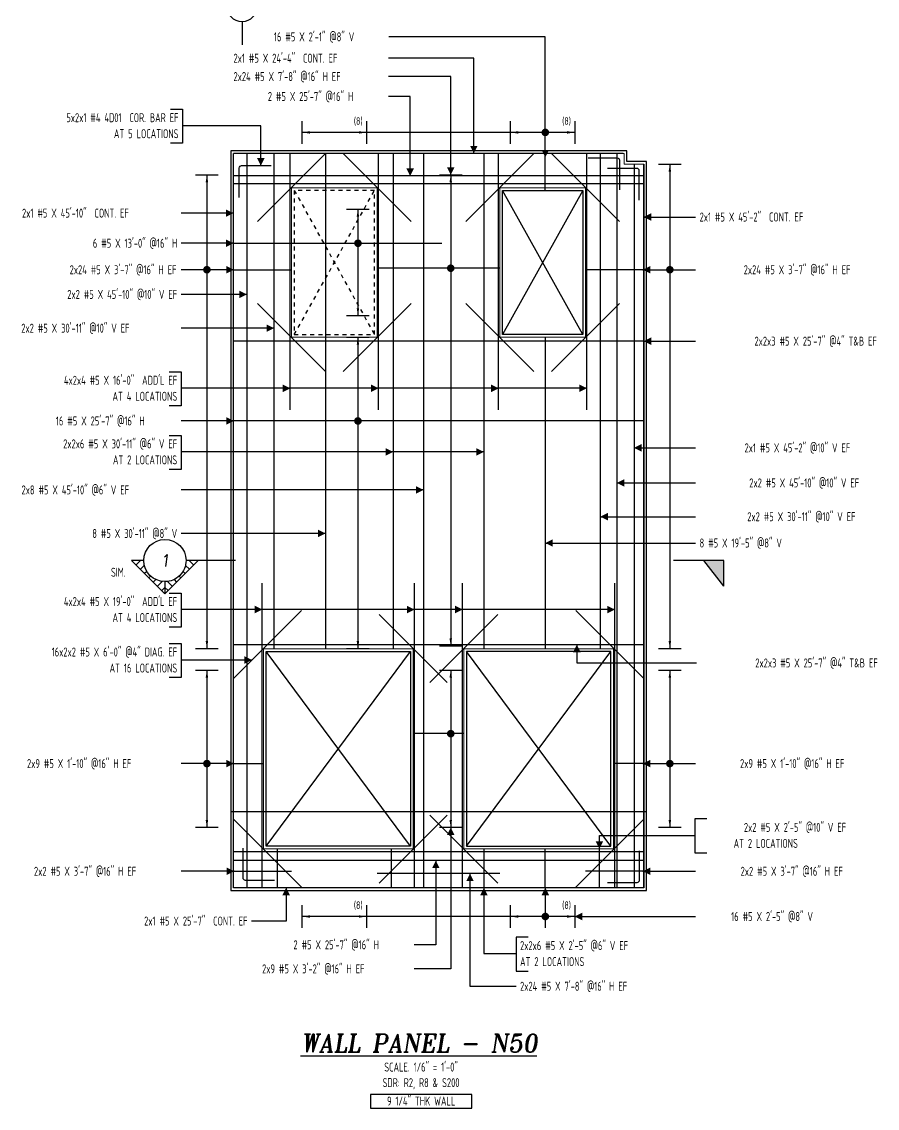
# Model space of a CAD drawing. Header units: inches. Extents: x -3675 to 33171, y -2273 to 1837.
# Drawn here: x 18608 to 19248, y -638 to 175 of the extents above; entities that cross this region are included whole.
import ezdxf
from ezdxf.enums import TextEntityAlignment as Align

# ---------------------------------------------------------------- set-up
doc = ezdxf.new("R2010")
doc.units = ezdxf.units.IN
doc.header["$MEASUREMENT"] = 0
doc.linetypes.add('HIDDEN', pattern=[6, 3, -3])
doc.linetypes.add('PHANTOM', pattern=[2.5, 1.25, -0.25, 0.25, -0.25, 0.25, -0.25])
doc.layers.get('0').update_dxf_attribs({"linetype": 'CONTINUOUS'})
for name, color, linetype in [('0-25', 7, 'CONTINUOUS'), ('0-25TEXT', 7, 'CONTINUOUS'), ('0-35', 3, 'CONTINUOUS'), ('0-35TEXT', 3, 'CONTINUOUS'), ('0-50', 10, 'CONTINUOUS'), ('3', 3, 'CONTINUOUS'), ('BAR-LBL', 2, 'CONTINUOUS'), ('GRID', 8, 'PHANTOM'), ('Hatch', 253, 'CONTINUOUS'), ('hidden', 7, 'HIDDEN'), ('INTERMEDIATERANGELAY', 7, 'CONTINUOUS'), ('RANGELAY', 7, 'CONTINUOUS'), ('REBARS', 4, 'CONTINUOUS')]:
    doc.layers.add(name, color=color, linetype=linetype)
doc.layers.add('COVER', color=6, linetype='CONTINUOUS', lineweight=0, plot=False)
doc.styles.add('AR', font='ARCHQUIK.shx', dxfattribs={"width": 0.8})
doc.styles.add('ROMANT', font='romant')

# ---------------------------------------------------------------- blocks, each defined once
blk = doc.blocks.new('leadrblk')
blk.add_lwpolyline([(0, 0, 0, 1, 0), (1, 0, 1, 1, 0)], format="xyseb")
blk = doc.blocks.new('SECTARO')
at = {"linetype": 'Continuous'}
blk.add_line((33.32, 16.99), (20.13, 0), dxfattribs=at)
for p, q in [((33.32, 16.99), (33.32, 0)), ((33.32, 0), (0, 0))]:
    blk.add_line(p, q)
for points in [[(33.32, 0), (33.32, 16.99), (33.32, 0), (20.13, 0)], [(33.32, 16.99), (20.13, 0), (33.32, 0), (33.32, 16.99)]]:
    blk.add_solid(points, dxfattribs=at)
blk = doc.blocks.new('*X3')
at = {"color": 0, "linetype": 'Continuous'}
for p, q in [((-1.108, 0.278), (-1.075, 0.312)), ((-1.081, 0.217), (-1.031, 0.267)), ((-1.013, 0.197), (-0.986, 0.223)), ((-0.96, 0.161), (-0.942, 0.179)), ((-0.92, 0.112), (-0.898, 0.135)), ((-0.895, 0.05), (-0.854, 0.091)), ((-0.856, 0), (-0.81, 0.046)), ((-0.768, 0), (-0.765, 0.002))]:
    blk.add_line(p, q, dxfattribs=at)
blk = doc.blocks.new('*X2')
at = {"color": 0, "linetype": 'Continuous'}
for p, q in [((-1.108, 0.278), (-1.075, 0.312)), ((-0.96, 0.161), (-0.942, 0.179)), ((-0.856, 0), (-0.81, 0.046))]:
    blk.add_line(p, q, dxfattribs=at)
blk = doc.blocks.new('SECTNU')
at = {"linetype": 'Continuous'}
blk.add_line((-24.74, 0), (-32.81, 0), dxfattribs=at)
blk.add_line((0, 0), (-24.74, 0))
at = {"layer": '3'}
for p, q in [((-68.89, 0), (-46.81, 22.07)), ((-60.81, 0), (-68.89, 0))]:
    blk.add_line(p, q, dxfattribs=at)
at = {"layer": '3', "linetype": 'Continuous'}
blk.add_line((-46.81, 14), (-46.81, 22.07), dxfattribs=at)
at = {"layer": '3'}
for points in [[(-46.81, 22.07), (-24.74, 0), (-32.81, 0, 1)], [(-32.81, 0, 0.414214), (-46.81, 14)]]:
    blk.add_lwpolyline(points, format="xyb", dxfattribs=at)
for start, end in [(90, 180), (180, 0)]:
    blk.add_arc((-46.81, 0), 14, start, end, dxfattribs=at)
at = {"linetype": 'Continuous', "xscale": -64, "yscale": 64, "zscale": 64, "rotation": 359.9999999999999}
blk.add_blockref('*X3', (-117.73, 0), dxfattribs=at)
at = {"linetype": 'Continuous', "xscale": 64, "yscale": 64, "zscale": 64}
for name in ['*X3', '*X2']:
    blk.add_blockref(name, (24.1, 0), dxfattribs=at)
at = {"linetype": 'Continuous', "style": 'ROMANT', "oblique": 9, "width": 0.9}
blk.add_attdef('NO', text='', height=8, dxfattribs=at).set_placement((-46.81, 0), align=Align.MIDDLE)
blk = doc.blocks.new('*U3056', base_point=(18766.06, 9.23))
at = {"layer": 'REBARS', "color": 0}
blk.add_lwpolyline([(18766.06, 9.54), (18922.06, 9.54)], dxfattribs=at)
blk = doc.blocks.new('rendmark')
at = {"color": 4}
blk.add_line((0, -3), (0, 3), dxfattribs=at)
blk = doc.blocks.new('rarrow')
at = {"color": 7}
blk.add_solid([(2, -0.33), (2, 0.33), (0, 0)], dxfattribs=at)
blk = doc.blocks.new('*U3057', base_point=(18859.34, 35.12))
at = {"layer": 'RANGELAY'}
blk.add_line((18859.34, 35.12), (18859.34, -44.84), dxfattribs=at)
at = {"layer": 'RANGELAY', "xscale": 2.834645669291339, "yscale": 2.834645669291339}
for name, p, rotation in [('rendmark', (18859.34, 35.12), 269.9999999999999), ('rarrow', (18859.34, 35.12), 269.9999999999999), ('rarrow', (18859.34, -44.84), 89.999996929531), ('rendmark', (18859.34, -44.84), 89.999996929531)]:
    blk.add_blockref(name, p, dxfattribs=dict(at, rotation=rotation))
blk = doc.blocks.new('VPM6FC481')
at = {"const_width": 1}
blk.add_lwpolyline([(-0.5, 0, 1), (0.5, 0, 1)], format="xyb", close=True, dxfattribs=at)
blk = doc.blocks.new('*U3058', base_point=(18835.35, 76.58))
at = {"layer": 'REBARS', "color": 0}
blk.add_lwpolyline([(18835.04, 76.58), (18835.04, -294.42)], dxfattribs=at)
blk = doc.blocks.new('*U3059', base_point=(18999.96, -61.13))
at = {"layer": 'REBARS', "color": 0}
blk.add_lwpolyline([(18999.65, -61.13), (18999.65, -294.13)], dxfattribs=at)
blk = doc.blocks.new('*U3060', base_point=(18809, -115.13))
at = {"layer": 'REBARS', "color": 0}
blk.add_lwpolyline([(18808.68, -115.13), (18808.68, 76.87)], dxfattribs=at)
blk = doc.blocks.new('*U3061', base_point=(18874.38, -115.13))
at = {"layer": 'REBARS', "color": 0}
blk.add_lwpolyline([(18874.69, -115.13), (18874.69, 76.87)], dxfattribs=at)
blk = doc.blocks.new('*U3062', base_point=(18964.99, -115.13))
at = {"layer": 'REBARS', "color": 0}
blk.add_lwpolyline([(18964.68, -115.13), (18964.68, 76.87)], dxfattribs=at)
blk = doc.blocks.new('*U3063', base_point=(19030.37, -115.13))
at = {"layer": 'REBARS', "color": 0}
blk.add_lwpolyline([(19030.68, -115.13), (19030.68, 76.87)], dxfattribs=at)
blk = doc.blocks.new('*U3064', base_point=(18926.48, -419.02))
at = {"layer": 'REBARS', "color": 0}
blk.add_lwpolyline([(18926.26, -418.8), (18875.35, -469.71)], dxfattribs=at)
blk = doc.blocks.new('*U3065', base_point=(18926.48, -319.24))
at = {"layer": 'REBARS', "color": 0}
blk.add_lwpolyline([(18926.26, -319.46), (18875.35, -268.55)], dxfattribs=at)
blk = doc.blocks.new('*U3066', base_point=(19073.53, -421.97))
at = {"layer": 'REBARS', "color": 0}
blk.add_lwpolyline([(19073.31, -421.75), (19022.4, -472.66)], dxfattribs=at)
blk = doc.blocks.new('*U3067', base_point=(18912.89, -419.02))
at = {"layer": 'REBARS', "color": 0}
blk.add_lwpolyline([(18913.11, -418.8), (18964.02, -469.71)], dxfattribs=at)
blk = doc.blocks.new('*U3068', base_point=(19073.53, -316.29))
at = {"layer": 'REBARS', "color": 0}
blk.add_lwpolyline([(19073.31, -316.51), (19022.4, -265.6)], dxfattribs=at)
blk = doc.blocks.new('*U3069', base_point=(18912.89, -319.24))
at = {"layer": 'REBARS', "color": 0}
blk.add_lwpolyline([(18913.11, -319.46), (18964.02, -268.55)], dxfattribs=at)
blk = doc.blocks.new('*U3070', base_point=(18899.49, -35.73))
at = {"layer": 'REBARS', "color": 0}
blk.add_lwpolyline([(18899.27, -35.51), (18848.36, -86.42)], dxfattribs=at)
blk = doc.blocks.new('*U3071', base_point=(18783.89, -35.73))
at = {"layer": 'REBARS', "color": 0}
blk.add_lwpolyline([(18784.11, -35.51), (18835.02, -86.42)], dxfattribs=at)
blk = doc.blocks.new('*U3072', base_point=(18899.49, 26.01))
at = {"layer": 'REBARS', "color": 0}
blk.add_lwpolyline([(18899.27, 25.79), (18848.36, 76.7)], dxfattribs=at)
blk = doc.blocks.new('*U3073', base_point=(18783.89, 26.01))
at = {"layer": 'REBARS', "color": 0}
blk.add_lwpolyline([(18784.11, 25.79), (18835.02, 76.7)], dxfattribs=at)
blk = doc.blocks.new('*U3074', base_point=(19055.48, -35.73))
at = {"layer": 'REBARS', "color": 0}
blk.add_lwpolyline([(19055.26, -35.51), (19004.35, -86.42)], dxfattribs=at)
blk = doc.blocks.new('*U3075', base_point=(18939.88, -35.73))
at = {"layer": 'REBARS', "color": 0}
blk.add_lwpolyline([(18940.1, -35.51), (18991.01, -86.42)], dxfattribs=at)
blk = doc.blocks.new('*U3076', base_point=(19055.48, 26.01))
at = {"layer": 'REBARS', "color": 0}
blk.add_lwpolyline([(19055.26, 25.79), (19004.35, 76.7)], dxfattribs=at)
blk = doc.blocks.new('*U3077', base_point=(18939.88, 26.01))
at = {"layer": 'REBARS', "color": 0}
blk.add_lwpolyline([(18940.1, 25.79), (18991.01, 76.7)], dxfattribs=at)
blk = doc.blocks.new('*U3078', base_point=(19070.31, -469.63))
at = {"layer": 'REBARS', "color": 0}
blk.add_lwpolyline([(19070.06, -445.63), (19070.06, -467.63, -0.414214), (19068.31, -469.38), (19046.31, -469.38)], format="xyb", dxfattribs=at)
blk = doc.blocks.new('*U3079', base_point=(18772.79, -467.63))
at = {"layer": 'REBARS', "color": 0}
blk.add_lwpolyline([(18773.04, -443.63), (18773.04, -465.63, 0.414214), (18774.79, -467.38), (18796.79, -467.38)], format="xyb", dxfattribs=at)
blk = doc.blocks.new('*U3080', base_point=(18765.75, -473.13))
at = {"layer": 'REBARS', "color": 0}
blk.add_lwpolyline([(18766.06, -473.13), (18766.06, 76.87)], dxfattribs=at)
blk = doc.blocks.new('*U3081', base_point=(19073, -473.13))
at = {"layer": 'REBARS', "color": 0}
blk.add_lwpolyline([(19073.31, -473.13), (19073.31, 68.87)], dxfattribs=at)
blk = doc.blocks.new('*U3082', base_point=(18999.34, 48.92))
at = {"layer": 'REBARS', "color": 0}
blk.add_lwpolyline([(18999.65, 48.92), (18999.65, 73.92)], dxfattribs=at)
blk = doc.blocks.new('*U3083', base_point=(19070.31, 65.87))
at = {"layer": 'REBARS', "color": 0}
blk.add_lwpolyline([(19070.06, 41.87), (19070.06, 63.87, 0.414214), (19068.31, 65.62), (19046.31, 65.62)], format="xyb", dxfattribs=at)
blk = doc.blocks.new('*U3084', base_point=(19073.31, -123.86))
at = {"layer": 'REBARS', "color": 0}
blk.add_lwpolyline([(19073.31, -123.55), (18766.31, -123.55)], dxfattribs=at)
blk = doc.blocks.new('*U3085', base_point=(18859.33, -60.84))
at = {"layer": 'RANGELAY'}
blk.add_line((18859.33, -60.84), (18859.33, -294.13), dxfattribs=at)
at = {"layer": 'RANGELAY', "xscale": 2.834645669291339, "yscale": 2.834645669291339}
for name, p, rotation in [('rendmark', (18859.33, -60.84), 269.9999999999999), ('rarrow', (18859.33, -60.84), 269.9999999999999), ('rarrow', (18859.33, -294.13), 89.999996929531), ('rendmark', (18859.33, -294.13), 89.999996929531)]:
    blk.add_blockref(name, p, dxfattribs=dict(at, rotation=rotation))
blk = doc.blocks.new('VPM6FCE81')
at = {"const_width": 1}
blk.add_lwpolyline([(-0.5, 0, 1), (0.5, 0, 1)], format="xyb", close=True, dxfattribs=at)
blk = doc.blocks.new('*U3086', base_point=(19058.06, 76.56))
at = {"layer": 'REBARS', "color": 0}
blk.add_lwpolyline([(19058.06, 76.87), (18766.06, 76.87)], dxfattribs=at)
blk = doc.blocks.new('*U3087', base_point=(19073.62, 68.87))
at = {"layer": 'REBARS', "color": 0}
blk.add_lwpolyline([(19073.31, 68.87), (19073.31, -473.13)], dxfattribs=at)
blk = doc.blocks.new('*U3088', base_point=(19055.68, 73.52))
at = {"layer": 'REBARS', "color": 0}
blk.add_lwpolyline([(19055.43, 49.52), (19055.43, 71.52, 0.414214), (19053.68, 73.27), (19031.68, 73.27)], format="xyb", dxfattribs=at)
blk = doc.blocks.new('*U3089', base_point=(19066.42, 68.87))
at = {"layer": 'REBARS', "color": 0}
blk.add_lwpolyline([(19066.11, 68.87), (19066.11, -473.13)], dxfattribs=at)
blk = doc.blocks.new('*U3090', base_point=(18770.27, 67.93))
at = {"layer": 'REBARS', "color": 0}
blk.add_lwpolyline([(18770.52, 43.93), (18770.52, 65.93, -0.414214), (18772.27, 67.68), (18794.27, 67.68)], format="xyb", dxfattribs=at)
blk = doc.blocks.new('*U3091', base_point=(19073.06, -472.82))
at = {"layer": 'REBARS', "color": 0}
blk.add_lwpolyline([(19073.06, -473.13), (18766.06, -473.13)], dxfattribs=at)
blk = doc.blocks.new('*U3092', base_point=(18908.69, 76.87))
at = {"layer": 'REBARS', "color": 0}
blk.add_lwpolyline([(18908.38, 76.87), (18908.38, -473.13)], dxfattribs=at)
blk = doc.blocks.new('*U3093', base_point=(18886, 76.87))
at = {"layer": 'REBARS', "color": 0}
blk.add_lwpolyline([(18885.68, 76.87), (18885.68, -294.13)], dxfattribs=at)
blk = doc.blocks.new('*U3094', base_point=(18953.99, 76.87))
at = {"layer": 'REBARS', "color": 0}
blk.add_lwpolyline([(18953.68, 76.87), (18953.68, -294.13)], dxfattribs=at)
blk = doc.blocks.new('*U3095', base_point=(18765.84, -421.97))
at = {"layer": 'REBARS', "color": 0}
blk.add_lwpolyline([(18766.06, -421.75), (18816.97, -472.66)], dxfattribs=at)
blk = doc.blocks.new('*U3096', base_point=(18765.84, -316.29))
at = {"layer": 'REBARS', "color": 0}
blk.add_lwpolyline([(18766.06, -316.51), (18816.97, -265.6)], dxfattribs=at)
blk = doc.blocks.new('*U3097', base_point=(18788, -473.13))
at = {"layer": 'REBARS', "color": 0}
blk.add_lwpolyline([(18787.68, -473.13), (18787.68, -245.13)], dxfattribs=at)
blk = doc.blocks.new('*U3098', base_point=(18901.37, -473.13))
at = {"layer": 'REBARS', "color": 0}
blk.add_lwpolyline([(18901.68, -473.13), (18901.68, -245.13)], dxfattribs=at)
blk = doc.blocks.new('*U3099', base_point=(18938, -473.13))
at = {"layer": 'REBARS', "color": 0}
blk.add_lwpolyline([(18937.68, -473.13), (18937.68, -245.13)], dxfattribs=at)
blk = doc.blocks.new('*U3100', base_point=(19051.37, -473.13))
at = {"layer": 'REBARS', "color": 0}
blk.add_lwpolyline([(19051.68, -473.13), (19051.68, -245.13)], dxfattribs=at)
blk = doc.blocks.new('*U3101', base_point=(18884.55, -444.13))
at = {"layer": 'REBARS', "color": 0}
blk.add_lwpolyline([(18884.24, -444.13), (18884.24, -473.13)], dxfattribs=at)
blk = doc.blocks.new('*U3102', base_point=(18953.99, -444.13))
at = {"layer": 'REBARS', "color": 0}
blk.add_lwpolyline([(18953.68, -444.13), (18953.68, -473.13)], dxfattribs=at)
blk = doc.blocks.new('*U3103', base_point=(19073.31, -445.95))
at = {"layer": 'REBARS', "color": 0}
blk.add_lwpolyline([(19073.31, -446.26), (18766.31, -446.26)], dxfattribs=at)
blk = doc.blocks.new('*U3104', base_point=(19073.31, -291.49))
at = {"layer": 'REBARS', "color": 0}
blk.add_lwpolyline([(19073.31, -291.18), (18766.31, -291.18)], dxfattribs=at)
blk = doc.blocks.new('*U3172', base_point=(19021.68, 92.57))
at = {"layer": 'INTERMEDIATERANGELAY'}
blk.add_line((18973.68, 92.57), (18865.69, 92.57), dxfattribs=at)
at = {"layer": 'RANGELAY'}
for p, q in [((18865.69, 92.57), (18817.68, 92.57)), ((19021.68, 92.57), (18973.68, 92.57))]:
    blk.add_line(p, q, dxfattribs=at)
at = {"layer": 'RANGELAY', "xscale": 2.834645669291339, "yscale": 2.834645669291339}
for name, p, rotation in [('rendmark', (18817.68, 92.57), 359.999996929531), ('rendmark', (18865.69, 92.57), 180), ('rendmark', (18973.68, 92.57), 359.999996929531), ('rendmark', (19021.68, 92.57), 180), ('rarrow', (18817.68, 92.57), 359.999996929531), ('rarrow', (18865.69, 92.57), 180), ('rarrow', (18973.68, 92.57), 359.999996929531), ('rarrow', (19021.68, 92.57), 180)]:
    blk.add_blockref(name, p, dxfattribs=dict(at, rotation=rotation))
blk = doc.blocks.new('VPM6FD7F1')
at = {"const_width": 1}
blk.add_lwpolyline([(-0.5, 0, 1), (0.5, 0, 1)], format="xyb", close=True, dxfattribs=at)
blk = doc.blocks.new('*U3105', base_point=(18796.83, -294.13))
at = {"layer": 'REBARS', "color": 0}
blk.add_lwpolyline([(18796.52, -294.13), (18796.52, 76.87)], dxfattribs=at)
blk = doc.blocks.new('*U3106', base_point=(18775.75, 76.87))
at = {"layer": 'REBARS', "color": 0}
blk.add_lwpolyline([(18776.06, 76.87), (18776.06, -473.13)], dxfattribs=at)
blk = doc.blocks.new('*U3107', base_point=(18766.68, -461.16))
at = {"layer": 'REBARS', "color": 0}
blk.add_lwpolyline([(18766.68, -460.85), (18809.68, -460.85)], dxfattribs=at)
blk = doc.blocks.new('*U3108', base_point=(19073.06, -453.19))
at = {"layer": 'REBARS', "color": 0}
blk.add_lwpolyline([(19073.06, -452.87), (18766.06, -452.87)], dxfattribs=at)
blk = doc.blocks.new('*U3109', base_point=(19072.68, -461.16))
at = {"layer": 'REBARS', "color": 0}
blk.add_lwpolyline([(19072.68, -460.85), (19029.68, -460.85)], dxfattribs=at)
blk = doc.blocks.new('*U3110', base_point=(18999.34, -473.13))
at = {"layer": 'REBARS', "color": 0}
blk.add_lwpolyline([(18999.65, -473.13), (18999.65, -444.13)], dxfattribs=at)
blk = doc.blocks.new('*U3162', base_point=(19021.68, -494.72))
at = {"layer": 'INTERMEDIATERANGELAY'}
blk.add_line((18973.68, -494.72), (18865.69, -494.72), dxfattribs=at)
at = {"layer": 'RANGELAY'}
for p, q in [((18865.69, -494.72), (18817.68, -494.72)), ((19021.68, -494.72), (18973.68, -494.72))]:
    blk.add_line(p, q, dxfattribs=at)
at = {"layer": 'RANGELAY', "xscale": 2.834645669291339, "yscale": 2.834645669291339}
for name, p, rotation in [('rendmark', (18817.68, -494.72), 359.999996929531), ('rendmark', (18865.69, -494.72), 180), ('rendmark', (18973.68, -494.72), 359.999996929531), ('rendmark', (19021.68, -494.72), 180), ('rarrow', (18817.68, -494.72), 359.999996929531), ('rarrow', (18865.69, -494.72), 180), ('rarrow', (18973.68, -494.72), 359.999996929531), ('rarrow', (19021.68, -494.72), 180)]:
    blk.add_blockref(name, p, dxfattribs=dict(at, rotation=rotation))
blk = doc.blocks.new('VPM6FDC61')
at = {"const_width": 1}
blk.add_lwpolyline([(-0.5, 0, 1), (0.5, 0, 1)], format="xyb", close=True, dxfattribs=at)
blk = doc.blocks.new('*U3111', base_point=(19073.06, 59.65))
at = {"layer": 'REBARS', "color": 0}
blk.add_lwpolyline([(19073.06, 59.96), (18766.06, 59.96)], dxfattribs=at)
blk = doc.blocks.new('*U3112', base_point=(18746.25, -310.13))
at = {"layer": 'RANGELAY'}
blk.add_line((18746.25, -310.13), (18746.25, -428.13), dxfattribs=at)
at = {"layer": 'RANGELAY', "xscale": 2.834645669291339, "yscale": 2.834645669291339}
for name, p, rotation in [('rendmark', (18746.25, -310.13), 269.9999999999999), ('rarrow', (18746.25, -310.13), 269.9999999999999), ('rarrow', (18746.25, -428.13), 89.999996929531), ('rendmark', (18746.25, -428.13), 89.999996929531)]:
    blk.add_blockref(name, p, dxfattribs=dict(at, rotation=rotation))
blk = doc.blocks.new('VPM6FDDB1')
at = {"const_width": 1}
blk.add_lwpolyline([(-0.5, 0, 1), (0.5, 0, 1)], format="xyb", close=True, dxfattribs=at)
blk = doc.blocks.new('*U3113', base_point=(18766.48, -380.5))
at = {"layer": 'REBARS', "color": 0}
blk.add_lwpolyline([(18766.48, -380.18), (18788.48, -380.18)], dxfattribs=at)
blk = doc.blocks.new('*U3114', base_point=(18746.25, 60.87))
at = {"layer": 'RANGELAY'}
blk.add_line((18746.25, 60.87), (18746.25, -294.13), dxfattribs=at)
at = {"layer": 'RANGELAY', "xscale": 2.834645669291339, "yscale": 2.834645669291339}
for name, p, rotation in [('rendmark', (18746.25, 60.87), 269.9999999999999), ('rarrow', (18746.25, 60.87), 269.9999999999999), ('rarrow', (18746.25, -294.13), 89.999996929531), ('rendmark', (18746.25, -294.13), 89.999996929531)]:
    blk.add_blockref(name, p, dxfattribs=dict(at, rotation=rotation))
blk = doc.blocks.new('VPM6FDEB1')
at = {"const_width": 1}
blk.add_lwpolyline([(-0.5, 0, 1), (0.5, 0, 1)], format="xyb", close=True, dxfattribs=at)
blk = doc.blocks.new('*U3115', base_point=(18766.48, -10.6))
at = {"layer": 'REBARS', "color": 0}
blk.add_lwpolyline([(18766.48, -10.29), (18809.48, -10.29)], dxfattribs=at)
blk = doc.blocks.new('*U3116', base_point=(19092.92, -310.13))
at = {"layer": 'RANGELAY'}
blk.add_line((19092.92, -310.13), (19092.92, -428.13), dxfattribs=at)
at = {"layer": 'RANGELAY', "xscale": 2.834645669291339, "yscale": 2.834645669291339}
for name, p, rotation in [('rendmark', (19092.92, -310.13), 269.9999999999999), ('rarrow', (19092.92, -310.13), 269.9999999999999), ('rarrow', (19092.92, -428.13), 89.999996929531), ('rendmark', (19092.92, -428.13), 89.999996929531)]:
    blk.add_blockref(name, p, dxfattribs=dict(at, rotation=rotation))
blk = doc.blocks.new('VPM6FDFB1')
at = {"const_width": 1}
blk.add_lwpolyline([(-0.5, 0, 1), (0.5, 0, 1)], format="xyb", close=True, dxfattribs=at)
blk = doc.blocks.new('*U3117', base_point=(19072.68, -380.5))
at = {"layer": 'REBARS', "color": 0}
blk.add_lwpolyline([(19072.68, -380.18), (19050.68, -380.18)], dxfattribs=at)
blk = doc.blocks.new('*U3118', base_point=(19092.92, 68.87))
at = {"layer": 'RANGELAY'}
blk.add_line((19092.92, 68.87), (19092.92, -294.13), dxfattribs=at)
at = {"layer": 'RANGELAY', "xscale": 2.834645669291339, "yscale": 2.834645669291339}
for name, p, rotation in [('rendmark', (19092.92, 68.87), 269.9999999999999), ('rarrow', (19092.92, 68.87), 269.9999999999999), ('rarrow', (19092.92, -294.13), 89.999996929531), ('rendmark', (19092.92, -294.13), 89.999996929531)]:
    blk.add_blockref(name, p, dxfattribs=dict(at, rotation=rotation))
blk = doc.blocks.new('VPM6FE0B1')
at = {"const_width": 1}
blk.add_lwpolyline([(-0.5, 0, 1), (0.5, 0, 1)], format="xyb", close=True, dxfattribs=at)
blk = doc.blocks.new('*U3119', base_point=(19072.68, -10.6))
at = {"layer": 'REBARS', "color": 0}
blk.add_lwpolyline([(19072.68, -10.29), (19029.68, -10.29)], dxfattribs=at)
blk = doc.blocks.new('*U3120', base_point=(19040.59, -294.13))
at = {"layer": 'REBARS', "color": 0}
blk.add_lwpolyline([(19040.9, -294.13), (19040.9, 76.87)], dxfattribs=at)
blk = doc.blocks.new('*U3121', base_point=(19053.62, 76.87))
at = {"layer": 'REBARS', "color": 0}
blk.add_lwpolyline([(19053.31, 76.87), (19053.31, -473.13)], dxfattribs=at)
blk = doc.blocks.new('*U3122', base_point=(18928.84, 60.87))
at = {"layer": 'RANGELAY'}
blk.add_line((18928.84, 60.87), (18928.84, -292.13), dxfattribs=at)
at = {"layer": 'RANGELAY', "xscale": 2.834645669291339, "yscale": 2.834645669291339}
for name, p, rotation in [('rendmark', (18928.84, 60.87), 269.9999999999999), ('rarrow', (18928.84, 60.87), 269.9999999999999), ('rendmark', (18928.84, -292.13), 89.999996929531), ('rarrow', (18928.84, -292.13), 89.999996929531)]:
    blk.add_blockref(name, p, dxfattribs=dict(at, rotation=rotation))
blk = doc.blocks.new('VPM6FE301')
at = {"const_width": 1}
blk.add_lwpolyline([(-0.5, 0, 1), (0.5, 0, 1)], format="xyb", close=True, dxfattribs=at)
blk = doc.blocks.new('*U3123', base_point=(18965.69, -9.47))
at = {"layer": 'REBARS', "color": 0}
blk.add_lwpolyline([(18965.69, -9.16), (18873.69, -9.16)], dxfattribs=at)
blk = doc.blocks.new('*U3124', base_point=(18928.84, -310.13))
at = {"layer": 'RANGELAY'}
blk.add_line((18928.84, -310.13), (18928.84, -428.13), dxfattribs=at)
at = {"layer": 'RANGELAY', "xscale": 2.834645669291339, "yscale": 2.834645669291339}
for name, p, rotation in [('rendmark', (18928.84, -310.13), 269.9999999999999), ('rarrow', (18928.84, -310.13), 269.9999999999999), ('rarrow', (18928.84, -428.13), 89.999996929531), ('rendmark', (18928.84, -428.13), 89.999996929531)]:
    blk.add_blockref(name, p, dxfattribs=dict(at, rotation=rotation))
blk = doc.blocks.new('VPM6FE411')
at = {"const_width": 1}
blk.add_lwpolyline([(-0.5, 0, 1), (0.5, 0, 1)], format="xyb", close=True, dxfattribs=at)
blk = doc.blocks.new('*U3125', base_point=(18938.68, -358.09))
at = {"layer": 'REBARS', "color": 0}
blk.add_lwpolyline([(18938.68, -357.77), (18900.68, -357.77)], dxfattribs=at)
blk = doc.blocks.new('*U3126', base_point=(18799.5, -473.13))
at = {"layer": 'REBARS', "color": 0}
blk.add_lwpolyline([(18799.19, -473.13), (18799.19, -444.13)], dxfattribs=at)
blk = doc.blocks.new('*U3127', base_point=(19039.86, -473.13))
at = {"layer": 'REBARS', "color": 0}
blk.add_lwpolyline([(19040.18, -473.13), (19040.18, -444.13)], dxfattribs=at)
blk = doc.blocks.new('*U3128', base_point=(19073.31, -63.48))
at = {"layer": 'REBARS', "color": 0}
blk.add_lwpolyline([(19073.31, -63.79), (18766.31, -63.79)], dxfattribs=at)
blk = doc.blocks.new('*U3129', base_point=(19073.31, 53.75))
at = {"layer": 'REBARS', "color": 0}
blk.add_lwpolyline([(19073.31, 54.07), (18766.31, 54.07)], dxfattribs=at)
blk = doc.blocks.new('*U3130', base_point=(18965.69, -462.92))
at = {"layer": 'REBARS', "color": 0}
blk.add_lwpolyline([(18965.69, -462.61), (18873.69, -462.61)], dxfattribs=at)

msp = doc.modelspace()

# ---------------------------------------------------------------- linework, layer by layer
at = {"layer": '0-25'}
for p, q in [((19027.68344, 49.11956), (18967.67647, -58.84026)), ((19027.68344, -58.84026), (18967.67647, 49.11956)), ((18790.68344, -442.13044), (18898.68344, -296.12998)), ((18898.68344, -442.13044), (18790.68344, -296.12998)), ((19048.68344, -442.13044), (18940.68344, -296.12998)), ((18940.68344, -442.13044), (19048.68344, -296.12998))]:
    msp.add_line(p, q, dxfattribs=at)
at = {"layer": '0-25TEXT'}
for points in [[(18999.65135, 73.86915), (18999.65135, 164.14176), (18882.43873, 164.14176)], [(18946.09953, 76.86956), (18946.09953, 148.14925), (18882.34743, 148.14925)], [(18928.84024, 60.86956), (18928.84024, 134.39597), (18882.34743, 134.39597)], [(18898.4228, 59.9593), (18898.4228, 119.47126), (18882.34743, 119.47126)], [(18718.92929, 109.97679), (18727.92835, 109.97679), (18727.92835, 84.47947), (18718.92929, 84.47947)], [(18786.6214, 67.68315), (18786.6214, 97.60309), (18727.92835, 97.60309)], [(18766.05844, 32.09961), (18726.98343, 32.09961)], [(19073.30847, 29.1959), (19112.18081, 29.1959)], [(18766.05845, 9.54243), (18726.98343, 9.54244)], [(18766.48204, -10.29118), (18726.98476, -10.29118)], [(19072.68344, -10.29118), (19112.18081, -10.29118)], [(18776.05846, -28.76897), (18726.98343, -28.76897)], [(18796.51937, -54.07322), (18726.98343, -54.07321)], [(19073.30847, -63.78798), (19112.18081, -63.78798)], [(18717.98437, -86.70725), (18726.98343, -86.70725), (18726.98343, -112.20457), (18717.98437, -112.20457)], [(19030.6835, -99.08095), (18726.98343, -99.08095)], [(18766.33336, -123.55066), (18726.98343, -123.55066)], [(18717.98437, -134.34133), (18726.98343, -134.34133), (18726.98343, -159.83865), (18717.98437, -159.83865)], [(19066.1117, -143.68666), (19112.18081, -143.68666)], [(18953.67647, -146.71502), (18726.98343, -146.71503)], [(19053.30844, -169.95024), (19112.18081, -169.95024)], [(18908.38018, -175.21399), (18726.98343, -175.21399)], [(19040.90129, -195.25449), (19112.18081, -195.25449)], [(18835.03648, -207.84215), (18726.98343, -207.84215)], [(18999.65128, -214.96517), (19112.18081, -214.96517)], [(18717.98437, -252.41471), (18726.98343, -252.41471), (18726.98343, -277.91204), (18717.98437, -277.91204)], [(19051.68344, -264.78842), (18726.98343, -264.78842)], [(18717.98437, -290.24168), (18726.98343, -290.24168), (18726.98343, -315.739), (18717.98437, -315.739)], [(19023.27052, -291.18226), (19023.27052, -304.81829), (19112.81044, -304.81829)], [(18779.95541, -302.61538), (18726.98343, -302.61538)], [(18766.48204, -380.18333), (18726.98477, -380.18333)], [(19072.68344, -380.18333), (19112.18081, -380.18333)], [(19120.67907, -421.57154), (19111.68002, -421.57154), (19111.68002, -447.06886), (19120.67907, -447.06886)], [(18928.84025, -428.13044), (18928.84025, -533.91547), (18901.54214, -533.91547)], [(19040.17581, -444.1304), (19040.17581, -433.9452), (19111.68002, -433.94524)], [(18917.61751, -452.87369), (18917.61751, -515.91457), (18901.54214, -515.91457)], [(18766.68345, -460.84792), (18726.98477, -460.84792)], [(18943.22767, -462.60816), (18943.22767, -546.96053), (18977.74775, -546.96053)], [(19072.68344, -460.84792), (19112.18081, -460.84792)], [(18805.64165, -473.13044), (18805.64165, -498.10899), (18779.64076, -498.10899)], [(18953.67647, -473.13052), (18953.67647, -522.50423), (18977.74775, -522.50423)], [(18999.65137, -473.13039), (18999.65137, -503.22237)], [(19021.68344, -494.71844), (19112.18081, -494.71844)], [(18986.74681, -510.13053), (18977.74775, -510.13053), (18977.74775, -535.62785), (18986.74681, -535.62785)]]:
    msp.add_lwpolyline(points, dxfattribs=at)
at = {"layer": '0-35'}
for points in [[(19060.68344, 78.86956), (18764.05844, 78.86956), (18764.05844, -475.13044), (19075.30844, -475.13044), (19075.30844, 70.86956), (19060.68344, 70.86956)], [(19027.68344, -58.84026), (18967.67647, -58.84026), (18967.67647, 49.11956), (19027.68344, 49.11956)], [(18790.68344, -296.12998), (18898.68344, -296.12998), (18898.68344, -442.13044), (18790.68344, -442.13044)], [(19048.68344, -296.12998), (18940.68344, -296.12998), (18940.68344, -442.13044), (19048.68344, -442.13044)]]:
    msp.add_lwpolyline(points, close=True, dxfattribs=at)
at = {"layer": '0-50'}
msp.add_lwpolyline([(18944.56512, -627.98925), (18868.67828, -627.98925), (18868.67828, -638.34561), (18944.56512, -638.34561)], close=True, dxfattribs=at)
msp.add_circle((18772.54239, 186.71381), 11.25, dxfattribs=at)
at = {"layer": 'COVER'}
for points in [[(19058.68344, 76.86956), (18766.05844, 76.86956), (18766.05844, -473.13044), (19073.30844, -473.13044), (19073.30844, 68.86956), (19058.68344, 68.86956)], [(18809.68344, -60.84026), (18873.69041, -60.84026), (18873.69041, 51.11956), (18809.68344, 51.11956)], [(19029.68344, -60.84026), (18965.67647, -60.84026), (18965.67647, 51.11956), (19029.68344, 51.11956)], [(18788.68344, -294.12998), (18900.68344, -294.12998), (18900.68344, -444.13044), (18788.68344, -444.13044)], [(19050.68344, -294.12998), (18938.68344, -294.12998), (18938.68344, -444.13044), (19050.68344, -444.13044)]]:
    msp.add_lwpolyline(points, close=True, dxfattribs=at)
at = {"layer": 'GRID', "lineweight": -3}
msp.add_lwpolyline([(18772.54239, 175.46381), (18772.54239, 158.22288)], dxfattribs=at)
at = {"layer": 'Hatch'}
msp.add_line((18764.05844, -416.13044), (19075.30844, -416.13044), dxfattribs=at)
at = {"layer": 'hidden'}
for p, q in [((18811.68344, 49.11956), (18871.69041, -58.84026)), ((18811.68344, -58.84026), (18871.69041, 49.11956))]:
    msp.add_line(p, q, dxfattribs=at)
msp.add_lwpolyline([(18811.68344, -58.84026), (18871.69041, -58.84026), (18871.69041, 49.11956), (18811.68344, 49.11956)], close=True, dxfattribs=at)

# ---------------------------------------------------------------- block references
ref = msp.add_blockref('SECTNU', (18767.63371, -228.09488), dxfattribs=dict(xscale=-1.129181470141702, yscale=1.129181470141702, zscale=1.129181470141702, rotation=180))
ref.add_attrib('NO', '1', dxfattribs={"linetype": 'Continuous', "height": 9.03345, "style": 'ROMANT', "oblique": 9, "width": 0.9}).set_placement((18714.77368, -228.09489), align=Align.MIDDLE)
at = {"xscale": -1.129181470141702, "yscale": 1.129181470141702, "zscale": 1.129181470141702, "rotation": 180}
msp.add_blockref('SECTARO', (19095.70693, -228.09487), dxfattribs=at)
at = {"layer": '0-25TEXT'}
for name, p, xscale, yscale in [('VPM6FD7F1', (18999.65136, 92.56571), 2.834645669291338, 2.834645669291338), ('leadrblk', (18766.05844, 32.09961), -5.623937007874017, 2.250708661417324), ('leadrblk', (19073.30847, 29.1959), 5.623937007874017, 2.250708661417324), ('leadrblk', (18766.05845, 9.54243), -5.623937007874017, 2.250708661417324), ('leadrblk', (18766.48204, -10.29118), -5.623937007874017, 2.250708661417324), ('leadrblk', (19072.68344, -10.29118), 5.623937007874017, 2.250708661417324), ('leadrblk', (18776.05845, -28.76897), -5.623937007874017, 2.250708661417324), ('leadrblk', (18796.51937, -54.07322), -5.623937007874017, 2.250708661417324), ('leadrblk', (19073.30847, -63.78798), 5.623937007874017, 2.250708661417324), ('leadrblk', (18808.68338, -99.08087), -5.623937007874017, 2.250708661417324), ('leadrblk', (18874.69047, -99.081), -5.623937007874017, 2.250708661417324), ('leadrblk', (18964.67641, -99.08093), -5.623937007874017, 2.250708661417324), ('leadrblk', (19030.6835, -99.08095), -5.623937007874017, 2.250708661417324), ('leadrblk', (18766.33336, -123.55066), -5.623937007874017, 2.250708661417324), ('leadrblk', (18885.6842, -146.71502), -5.623937007874017, 2.250708661417324), ('leadrblk', (18953.67647, -146.71502), -5.623937007874017, 2.250708661417324), ('leadrblk', (19066.1117, -143.68666), 5.623937007874017, 2.250708661417324), ('leadrblk', (19053.30844, -169.95024), 5.623937007874017, 2.250708661417324), ('leadrblk', (18908.38018, -175.21399), -5.623937007874017, 2.250708661417324), ('leadrblk', (19040.90129, -195.25449), 5.623937007874017, 2.250708661417324), ('leadrblk', (18835.03648, -207.84215), -5.623937007874017, 2.250708661417324), ('leadrblk', (18999.65128, -214.96517), 5.623937007874017, 2.250708661417324), ('leadrblk', (18787.68345, -264.78833), -5.623937007874017, 2.250708661417324), ('leadrblk', (18901.68344, -264.78846), -5.623937007874017, 2.250708661417324), ('leadrblk', (18937.68345, -264.78838), -5.623937007874017, 2.250708661417324), ('leadrblk', (19051.68344, -264.78842), -5.623937007874017, 2.250708661417324), ('leadrblk', (18779.95541, -302.61538), -5.623937007874017, 2.250708661417324), ('leadrblk', (18766.48204, -380.18333), -5.623937007874017, 2.250708661417324), ('leadrblk', (19072.68344, -380.18333), 5.623937007874017, 2.250708661417324), ('leadrblk', (18766.68345, -460.84792), -5.623937007874017, 2.250708661417324), ('leadrblk', (19072.68344, -460.84792), 5.623937007874017, 2.250708661417324), ('VPM6FDC61', (18999.65136, -494.71844), 2.834645669291338, 2.834645669291338)]:
    msp.add_blockref(name, p, dxfattribs=dict(at, xscale=xscale, yscale=yscale))
for name, p, xscale, yscale, rotation in [('leadrblk', (18946.09953, 76.86956), -5.623937007874017, 2.250708661417324, 269.9999984647655), ('leadrblk', (18999.65135, 73.86915), -5.623937007874017, 2.250708661417324, 269.9999984647655), ('leadrblk', (18786.6214, 67.68315), -5.623937007874017, 2.250708661417324, 269.9999984647655), ('leadrblk', (18898.4228, 59.9593), -5.623937007874017, 2.250708661417324, 269.9999984647655), ('leadrblk', (18928.84024, 60.86956), -5.623937007874017, 2.250708661417324, 269.9999984647655), ('VPM6FC481', (18859.34057, 9.54244), 2.834645669291338, 2.834645669291338, 90.00000000000007), ('VPM6FDEB1', (18746.2462, -10.29118), 2.834645669291338, 2.834645669291338, 269.9999999999999), ('VPM6FE301', (18928.84024, -9.16031), 2.834645669291338, 2.834645669291338, 90.00000000000007), ('VPM6FE0B1', (19092.91928, -10.29118), 2.834645669291338, 2.834645669291338, 90.00000000000007), ('VPM6FCE81', (18859.32652, -123.55065), 2.834645669291338, 2.834645669291338, 90.00000000000007), ('leadrblk', (19023.27052, -291.18226), -5.623937007874017, 2.250708661417324, 89.9999953942965), ('VPM6FE411', (18928.84024, -357.77318), 2.834645669291338, 2.834645669291338, 90.00000000000007), ('VPM6FDDB1', (18746.2462, -380.18333), 2.834645669291338, 2.834645669291338, 269.9999999999999), ('VPM6FDFB1', (19092.91928, -380.18333), 2.834645669291338, 2.834645669291338, 90.00000000000007), ('leadrblk', (18928.84025, -428.13044), 5.623937007874017, 2.250708661417324, 270.0000015352345), ('leadrblk', (19040.17581, -444.1304), -5.623937007874017, 2.250708661417324, 269.9999984647655), ('leadrblk', (18917.61751, -452.87369), -5.623937007874017, 2.250708661417324, 89.9999953942965), ('leadrblk', (18943.22767, -462.60816), 5.623937007874017, 2.250708661417324, 270.0000046057035), ('leadrblk', (18805.64165, -473.13044), 5.623937007874017, 2.250708661417324, 270.0000015352345), ('leadrblk', (18953.67647, -473.13052), 5.623937007874017, 2.250708661417324, 270.0000015352345), ('leadrblk', (18999.65137, -473.13039), 5.623937007874017, 2.250708661417324, 270.0000015352345), ('leadrblk', (19021.68344, -494.71844), -5.623937007874017, 2.250708661417324, 179.999996929531)]:
    msp.add_blockref(name, p, dxfattribs=dict(at, xscale=xscale, yscale=yscale, rotation=rotation))
at = {"layer": 'RANGELAY'}
for name, p in [('*U3172', (19021.68344, 92.56571)), ('*U3118', (19092.91928, 68.86956)), ('*U3114', (18746.2462, 60.86956)), ('*U3122', (18928.84024, 60.86956)), ('*U3057', (18859.34057, 35.11956)), ('*U3085', (18859.32652, -60.84026)), ('*U3112', (18746.2462, -310.12998)), ('*U3124', (18928.84024, -310.12998)), ('*U3116', (19092.91928, -310.12998)), ('*U3162', (19021.68344, -494.71844))]:
    msp.add_blockref(name, p, dxfattribs=at)
at = {"layer": 'REBARS', "color": 4}
for name, p in [('*U3080', (18765.74612, -473.13044)), ('*U3086', (19058.05844, 76.55706)), ('*U3106', (18775.74595, 76.86956)), ('*U3073', (18783.88532, 26.006)), ('*U3105', (18796.83178, -294.12998)), ('*U3060', (18808.99588, -115.13044)), ('*U3058', (18835.34893, 76.57977)), ('*U3072', (18899.48853, 26.006)), ('*U3061', (18874.37797, -115.13044)), ('*U3093', (18885.9967, 76.86956)), ('*U3092', (18908.69269, 76.86956)), ('*U3077', (18939.87835, 26.006)), ('*U3094', (18953.98897, 76.86956)), ('*U3062', (18964.98891, -115.13044)), ('*U3082', (18999.33886, 48.91572)), ('*U3076', (19055.48157, 26.006)), ('*U3063', (19030.37101, -115.13044)), ('*U3088', (19055.68344, 73.52026)), ('*U3120', (19040.58887, -294.12998)), ('*U3121', (19053.62094, 76.86956)), ('*U3090', (18770.26689, 67.93314)), ('*U3083', (19070.30844, 65.86956)), ('*U3089', (19066.42418, 68.86956)), ('*U3081', (19072.99612, -473.13044)), ('*U3087', (19073.62094, 68.86956)), ('*U3111', (19073.05844, 59.64678)), ('*U3129', (19073.30845, 53.75478)), ('*U3056', (18766.05845, 9.22994)), ('*U3115', (18766.48204, -10.60368)), ('*U3123', (18965.69041, -9.47281)), ('*U3119', (19072.68344, -10.60368)), ('*U3071', (18783.88532, -35.7267)), ('*U3070', (18899.48853, -35.7267)), ('*U3075', (18939.87835, -35.7267)), ('*U3074', (19055.48157, -35.7267)), ('*U3128', (19073.30845, -63.47548)), ('*U3059', (18999.96377, -61.12998)), ('*U3084', (19073.30844, -123.86316)), ('*U3097', (18787.99588, -473.13044)), ('*U3098', (18901.37101, -473.13044)), ('*U3099', (18937.99588, -473.13044)), ('*U3100', (19051.37101, -473.13044)), ('*U3096', (18765.83747, -316.29139)), ('*U3065', (18926.48157, -319.24355)), ('*U3069', (18912.88532, -319.24355)), ('*U3068', (19073.52954, -316.29152)), ('*U3104', (19073.30844, -291.49476)), ('*U3125', (18938.68344, -358.08568)), ('*U3113', (18766.48204, -380.49583)), ('*U3117', (19072.68344, -380.49583)), ('*U3095', (18765.83747, -421.96903)), ('*U3064', (18926.48157, -419.01687)), ('*U3067', (18912.88532, -419.01687)), ('*U3066', (19073.52957, -421.96887)), ('*U3103', (19073.30844, -445.94935)), ('*U3079', (18772.78674, -467.63402)), ('*U3126', (18799.50357, -473.13044)), ('*U3101', (18884.5511, -444.13044)), ('*U3102', (18953.98897, -444.13044)), ('*U3110', (18999.33886, -473.13044)), ('*U3127', (19039.86332, -473.13044)), ('*U3078', (19070.30844, -469.63402)), ('*U3108', (19073.05844, -453.18619)), ('*U3107', (18766.68345, -461.16042)), ('*U3130', (18965.69041, -462.92065)), ('*U3109', (19072.68344, -461.16042)), ('*U3091', (19073.05844, -472.81794))]:
    msp.add_blockref(name, p, dxfattribs=at)

# ---------------------------------------------------------------- texts
at = {"color": 7, "linetype": 'Continuous', "style": 'ROMANT', "oblique": 9, "width": 0.95}
msp.add_text('%%UWALL PANEL - N50', height=13.5, dxfattribs=at).set_placement((18905.24982, -596.41735), align=Align.CENTER)
at = {"layer": '0-25TEXT', "style": 'AR', "width": 0.8}
for p in [(18865.69041, 98.235), (19021.68344, 98.235), (18865.69041, -489.04914), (19021.68344, -489.04914)]:
    msp.add_text(' (8) ', height=5.669291, rotation=359.99999693, dxfattribs=at).set_placement(p, align=Align.RIGHT)
at = {"layer": '0-35TEXT', "style": 'AR', "width": 0.8}
for s, p in [('AT 5 LOCATIONS', (18724.92866, 88.22907)), ('AT 4 LOCATIONS', (18723.98374, -108.45497)), ('AT 2 LOCATIONS', (18723.98374, -156.08905)), ('AT 4 LOCATIONS', (18723.98374, -274.16243)), ('AT 16 LOCATIONS', (18723.98374, -311.9894)), ('AT 2 LOCATIONS', (19188.78819, -443.31926))]:
    msp.add_text(s, height=6.7498312, dxfattribs=at).set_placement(p, align=Align.RIGHT)
for s, height, p in [('SIM.', 6.749831, (18674.4033, -240.26917)), ('AT 2 LOCATIONS', 6.7498312, (18980.74744, -531.87824))]:
    msp.add_text(s, height=height, dxfattribs=at).set_placement(p)
for s, p in [('SCALE. 1/6" = 1\'-0"', (18906.6217, -610.86424)), ('SDR: R2, R8 & S200', (18906.6217, -622.53244)), ('9 1/4" THK WALL', (18906.69862, -636.32046))]:
    msp.add_text(s, height=6.7498312, dxfattribs=at).set_placement(p, align=Align.CENTER)
at = {"layer": 'BAR-LBL', "style": 'AR', "width": 0.8}
for s, p in [('16 #5 X 2\'-1" @8" V', (18796.39948, 160.76711)), ('2x1 #5 X 24\'-4"  CONT. EF', (18766.14584, 144.7746)), ('2x24 #5 X 7\'-8" @16" H EF', (18766.14584, 131.02132)), ('2 #5 X 25\'-7" @16" H', (18791.8397, 116.09661)), ('2x1 #5 X 45\'-10"  CONT. EF', (18607.80284, 28.72496)), ('2x1 #5 X 45\'-2"  CONT. EF', (19115.1805, 25.82125)), ('2x2 #5 X 30\'-11" @10" V EF', (18607.24427, -57.44786)), ('16 #5 X 25\'-7" @16" H', (18633.12432, -126.92531)), ('2x8 #5 X 45\'-10" @6" V EF', (18607.43046, -178.58864)), ('8 #5 X 19\'-5" @8" V', (19115.1805, -218.33981)), ('2x9 #5 X 1\'-10" @16" H EF', (18611.52792, -383.55798)), ('2x2 #5 X 3\'-7" @16" H EF', (18616.74117, -464.22257)), ('2 #5 X 25\'-7" @16" H', (18811.0344, -519.28921)), ('2x2x6 #5 X 2\'-5" @6" V EF', (18980.74744, -519.8795)), ('2x9 #5 X 3\'-2" @16" H EF', (18787.5748, -537.29011)), ('2x24 #5 X 7\'-8" @16" H EF', (18980.74744, -550.33518))]:
    msp.add_text(s, height=6.7492913, dxfattribs=at).set_placement(p)
for s, p in [('5x2x1 #4 4D01  COR. BAR EF', (18724.92866, 100.22781)), ('6 #5 X 13\'-0" @16" H', (18723.98374, 6.1678)), ('2x24 #5 X 3\'-7" @16" H EF', (18723.42652, -13.66582)), ('2x24 #5 X 3\'-7" @16" H EF', (19228.19622, -13.66582)), ('2x2 #5 X 45\'-10" @10" V EF', (18723.98374, -32.14361)), ('2x2x3 #5 X 25\'-7" @4" T&B EF', (19247.93208, -67.16263)), ('4x2x4 #5 X 16\'-0"  ADD\'L EF', (18723.98374, -96.45623)), ('2x2x6 #5 X 30\'-11" @6" V EF', (18723.98374, -144.09031)), ('2x1 #5 X 45\'-2" @10" V EF', (19228.01003, -147.0613)), ('2x2 #5 X 45\'-10" @10" V EF', (19234.71278, -173.32489)), ('2x2 #5 X 30\'-11" @10" V EF', (19231.91997, -198.62914)), ('8 #5 X 30\'-11" @8" V', (18723.98374, -211.2168)), ('4x2x4 #5 X 19\'-0"  ADD\'L EF', (18723.98374, -262.16369)), ('16x2x2 #5 X 6\'-0" @4" DIAG. EF', (18723.98374, -299.99066)), ('2x2x3 #5 X 25\'-7" @4" T&B EF', (19248.5617, -308.19293)), ('2x9 #5 X 1\'-10" @16" H EF', (19223.54153, -383.55798)), ('2x2 #5 X 2\'-5" @10" V EF', (19224.90261, -431.32052)), ('2x2 #5 X 3\'-7" @16" H EF', (19222.42441, -464.22257)), ('2x1 #5 X 25\'-7"  CONT. EF', (18776.64108, -501.48364)), ('16 #5 X 2\'-5" @8" V', (19200.08193, -498.09308))]:
    msp.add_text(s, height=6.7492913, dxfattribs=at).set_placement(p, align=Align.RIGHT)

doc.saveas('drawing.dxf')
